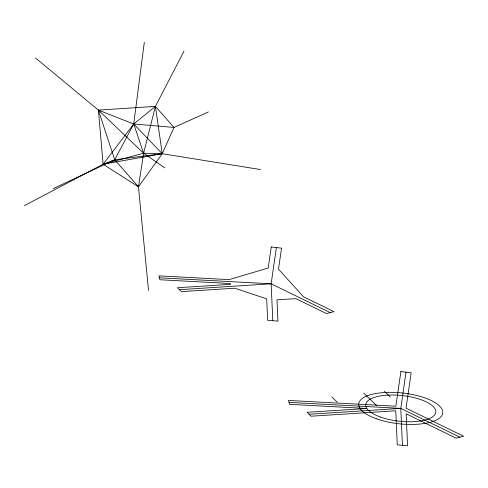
<?xml version="1.0" encoding="UTF-8"?>
<svg xmlns="http://www.w3.org/2000/svg" width="488" height="488" viewBox="0 0 488 488"><rect width="100%" height="100%" fill="white"/><g stroke="black" fill="none" stroke-linecap="round" stroke-linejoin="round"><path stroke-width="0.73" d="M144.314 42.242L133.712 123.995L114.692 159.765L53.162 188.673M272.792 320.72L271.151 283.803L276.391 247.575M402.423 445.306L400.782 408.383L406.022 372.155M148.541 290.476L138.452 186.794L143.606 153.208L155.416 106.378L183.976 51.228M35.606 58.048L98.417 110.117L103.096 164.23L138.452 186.794L162.242 153.714L173.99 127.429L208.419 111.911M24.4 205.631L103.096 164.23L133.712 123.995L155.416 106.378L173.99 127.429L133.712 123.995L98.417 110.117L114.692 159.765L138.452 186.794M164.718 167.86L143.606 153.208L98.417 110.117L155.416 106.378L162.242 153.714L103.096 164.23L114.692 159.765L162.242 153.714L260.488 169.556M103.096 164.23L143.606 153.208L162.242 153.714L133.712 123.995L143.606 153.208M179.456 289.683L271.151 283.803L330.217 312.607M309.087 414.269L400.782 408.383L459.842 437.187M159.399 277.806L271.151 283.803M289.03 402.386L400.782 408.383M384.337 391.303L390.296 397.025M363.651 393.078L376.791 405.705M331.858 397.012L337.19 402.136M271.249 246.989L268.205 267.997L229.11 279.624L158.844 275.854L159.96 279.752L230.22 283.522L230.751 284.321L177.431 287.743L181.481 291.629L234.795 288.207L266.686 298.857L267.637 320.268L277.946 321.171L276.995 299.766L295.978 298.693L326.46 313.558L333.969 311.649L303.487 296.783L278.502 269.162L281.539 248.154L271.249 246.989M400.88 371.569L395.866 406.199L288.475 400.441L289.591 404.339L366.885 408.486L307.062 412.323L311.106 416.215L395.756 410.78L397.269 444.849L407.578 445.757L406.15 413.787L456.091 438.145L463.6 436.235L406.04 408.163L411.17 372.74L400.88 371.569M380.286 416.984A35.215 12.908 6.2 0 0 435.638 412.964A35.215 12.908 6.2 0 0 386.411 395.201A35.215 12.908 6.2 0 0 380.286 416.984M376.187 418.704A42.261 15.488 6.2 0 0 442.61 413.879A42.261 15.488 6.2 0 0 383.537 392.565A42.261 15.488 6.2 0 0 376.187 418.704"/></g></svg>
